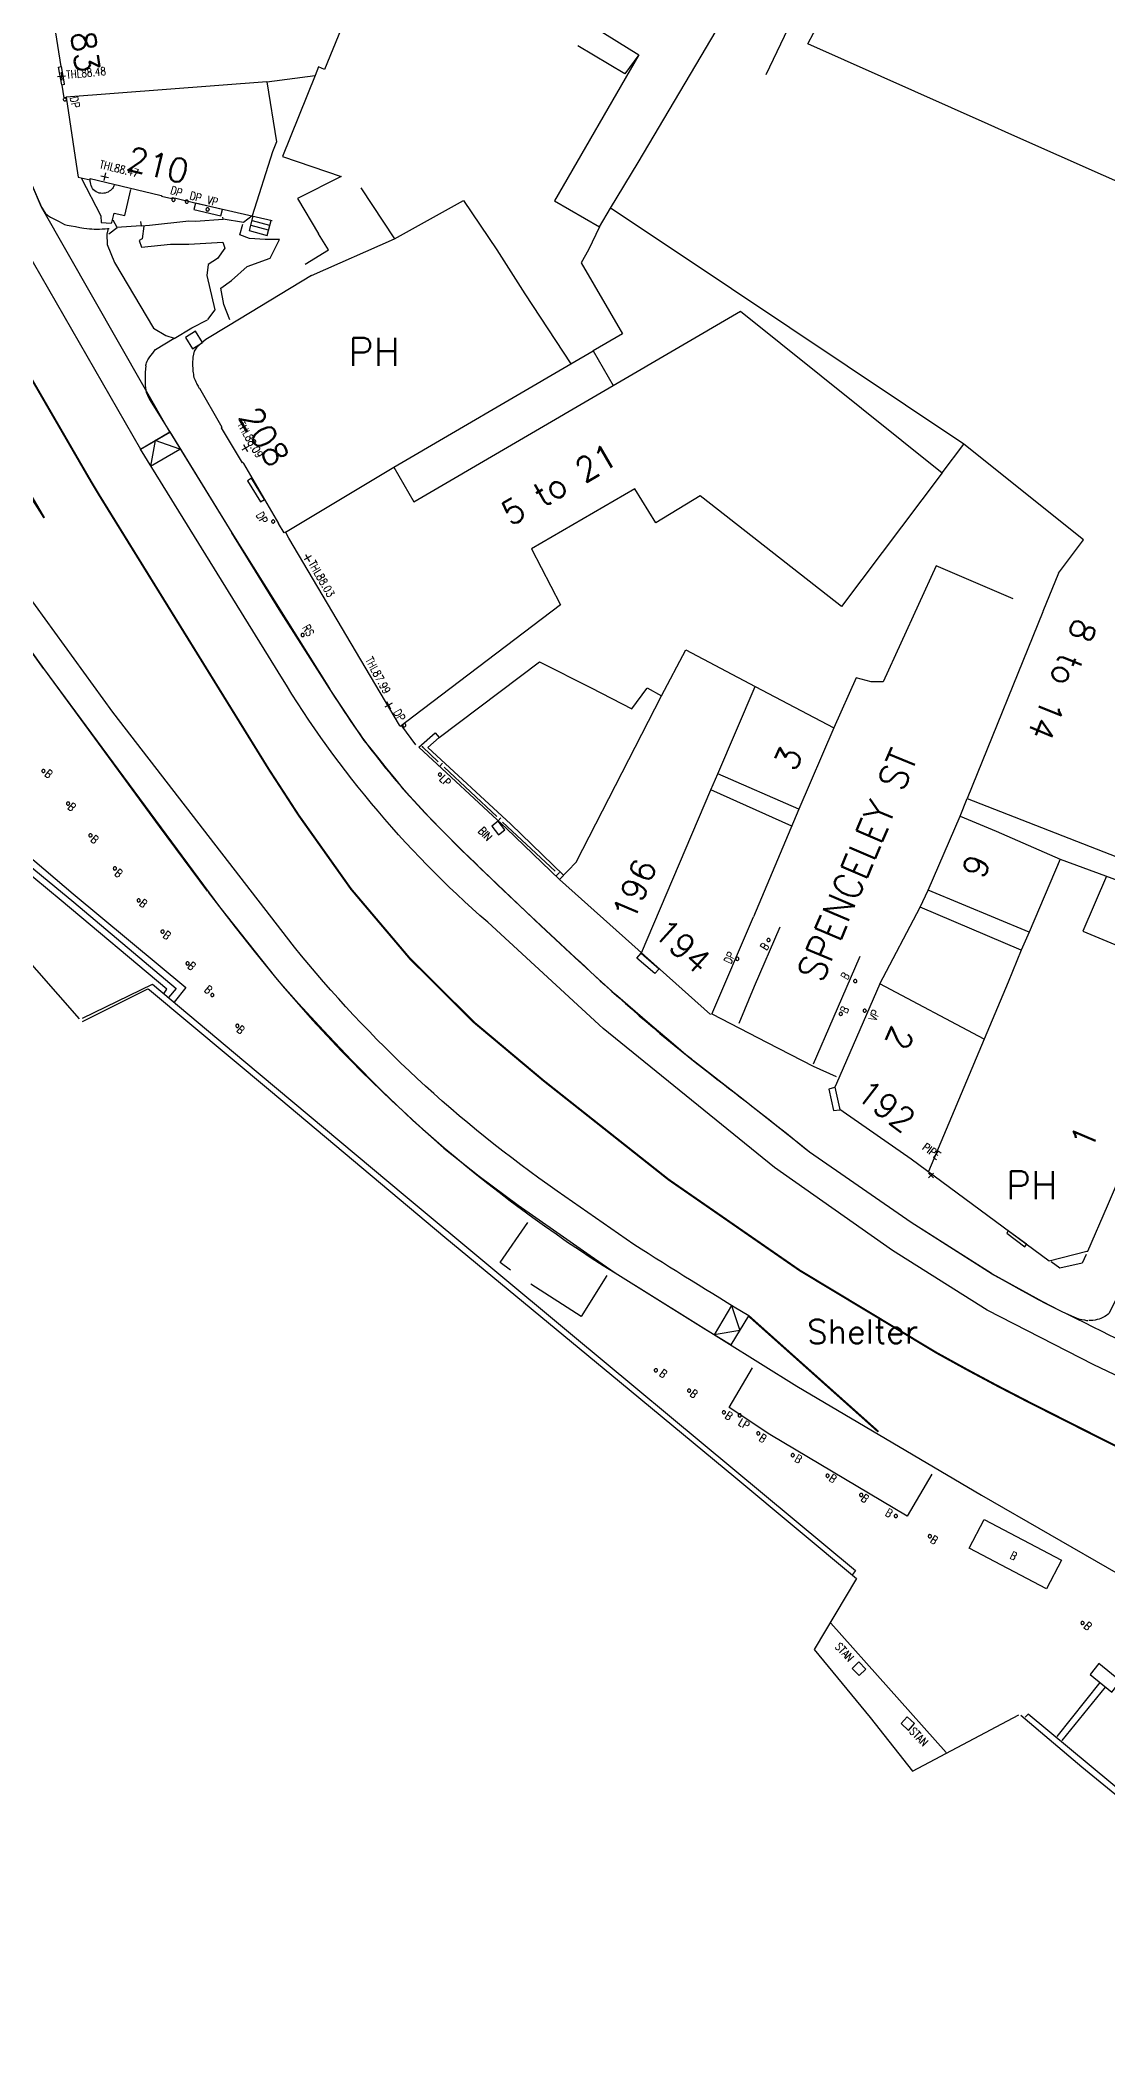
# Model space of a CAD drawing. Extents: x 427500 to 429848, y 434500 to 436505.
# Drawn here: x 429335.8 to 429389.2, y 434908.1 to 435008.8 of the extents above; entities that cross this region are included whole.
import ezdxf

# ---------------------------------------------------------------- set-up
doc = ezdxf.new("R2010")
doc.units = 0
doc.linetypes.add('1003', pattern=[0.9, 0.6, -0.3])
doc.linetypes.add('1004', pattern=[6, 4, -2])
doc.layers.get('0').update_dxf_attribs({"color": 222})
for name, color, linetype in [('LPTIP_Ex_Base', 8, 'Continuous'), ('PRO-MARKINGS', 7, 'Continuous'), ('PROPOSED', 1, 'Continuous'), ('ROADNAME', 7, 'Continuous')]:
    doc.layers.add(name, color=color, linetype=linetype)
doc.styles.add('LCC Romans', font='romans.shx', dxfattribs={"width": 0.9})
doc.styles.add('MtXpl_Romans', font='romans__.ttf')
doc.styles.get("Standard").update_dxf_attribs({"font": 'romans.shx'})

# ---------------------------------------------------------------- blocks, each defined once
blk = doc.blocks.new('FENCE_UP')
at = {"color": 0, "linetype": 'ByBlock', "flags": 128}
blk.add_lwpolyline([(0, 0.5), (0, -0.5)], dxfattribs=at)
blk = doc.blocks.new('CIRCL')
at = {"color": 0, "linetype": 'ByBlock', "flags": 128}
for points in [[(0.5, 0), (0.475, 0.154), (0.404, 0.293), (0.293, 0.404), (0.154, 0.475), (0, 0.5), (-0.154, 0.475), (-0.293, 0.404), (-0.404, 0.293), (-0.475, 0.154), (-0.5, 0), (-0.475, -0.154), (-0.404, -0.293), (-0.293, -0.404), (-0.154, -0.475), (0, -0.5), (0.154, -0.475), (0.293, -0.404), (0.404, -0.293), (0.475, -0.154)], [(0.5, 0), (0.475, -0.154)]]:
    blk.add_lwpolyline(points, dxfattribs=at)
blk = doc.blocks.new('CROSS_1')
at = {"color": 0, "linetype": 'ByBlock', "flags": 128}
for points in [[(-0.5, 0.5), (0.5, -0.5)], [(0.5, 0.5), (-0.5, -0.5)]]:
    blk.add_lwpolyline(points, dxfattribs=at)
blk = doc.blocks.new('SPOT')
at = {"color": 0, "linetype": 'ByBlock', "flags": 128}
for points in [[(-0.5, 0), (0.5, 0)], [(0, 0.5), (0, -0.5)]]:
    blk.add_lwpolyline(points, dxfattribs=at)

msp = doc.modelspace()

# ---------------------------------------------------------------- linework, layer by layer
at = {"layer": 'LPTIP_Ex_Base', "color": 251, "true_color": 0x636466}
for p, q in [((429350.88, 435009.37), (429350.05, 435007.34)), ((429362.93, 435009.82), (429365.75, 435008.08)), ((429365.71, 435002.7), (429370.15, 435010.18)), ((429373.2, 435009.38), (429372.1, 435007.08)), ((429374.2, 435008.63), (429375.05, 435010.23)), ((429365.05, 435007.13), (429362.7, 435008.53)), ((429383.21, 435004.61), (429374.2, 435008.63)), ((429349.75, 435007.48), (429349.58, 435007.04)), ((429350.05, 435007.34), (429349.75, 435007.48)), ((429365.75, 435008.08), (429361.54, 435000.78)), ((429365.75, 435008.08), (429365.05, 435007.13)), ((429347.16, 435006.73), (429337.14, 435005.96)), ((429347.16, 435006.73), (429349.58, 435007.04)), ((429347.16, 435006.73), (429347.65, 435003.73)), ((429349.58, 435007.04), (429347.94, 435003)), ((429384.39, 435004.08), (429383.21, 435004.61)), ((429347.45, 435003.23), (429346.43, 435000.03)), ((429347.65, 435003.73), (429347.45, 435003.23)), ((429393.7, 434999.93), (429384.39, 435004.08)), ((429347.94, 435003), (429350.88, 435002)), ((429364.34, 435000.41), (429365.71, 435002.7)), ((429350.88, 435002), (429348.69, 435000.89)), ((429351.85, 435001.43), (429353.54, 434998.88)), ((429348.69, 435000.89), (429349.75, 434999.13)), ((429353.54, 434998.88), (429356.98, 435000.8)), ((429356.98, 435000.8), (429358.65, 434998.33)), ((429361.54, 435000.78), (429363.79, 434999.48)), ((429363.79, 434999.48), (429364.34, 435000.41)), ((429364.39, 435000.38), (429364.34, 435000.41)), ((429367.46, 434998.33), (429364.39, 435000.38)), ((429345.99, 434999.69), (429344.98, 434999.87)), ((429346.43, 435000.03), (429345.99, 434999.69)), ((429363.79, 434999.48), (429363.24, 434998.33)), ((429349.07, 434997.62), (429350.25, 434998.33)), ((429349.39, 434997.04), (429353.54, 434998.88)), ((429350.25, 434998.33), (429349.75, 434999.13)), ((429358.65, 434998.33), (429359.35, 434997.23)), ((429363.24, 434998.33), (429362.87, 434997.68)), ((429381.98, 434988.62), (429367.46, 434998.33)), ((429359.35, 434997.23), (429360.05, 434996.13)), ((429362.87, 434997.68), (429364.94, 434994.14)), ((429360.05, 434996.13), (429362.35, 434992.63)), ((429364.47, 434991.55), (429370.83, 434995.26)), ((429370.83, 434995.26), (429380.9, 434987.18)), ((429364.94, 434994.14), (429363.47, 434993.28)), ((429362.35, 434992.63), (429363.47, 434993.28)), ((429363.47, 434993.28), (429364.47, 434991.55)), ((429353.5, 434987.46), (429362.35, 434992.63)), ((429354.51, 434985.73), (429364.47, 434991.55)), ((429380.9, 434987.18), (429381.98, 434988.62)), ((429387.97, 434983.84), (429381.98, 434988.62)), ((429348.1, 434984.21), (429353.5, 434987.46)), ((429353.5, 434987.46), (429354.51, 434985.73)), ((429380.9, 434987.18), (429375.87, 434980.51)), ((429365.55, 434986.39), (429360.38, 434983.38)), ((429366.59, 434984.68), (429365.55, 434986.39)), ((429368.81, 434986.03), (429366.59, 434984.68)), ((429368.97, 434985.91), (429368.81, 434986.03)), ((429375.87, 434980.51), (429368.97, 434985.91)), ((429360.38, 434983.38), (429361.84, 434980.59)), ((429386.72, 434982.17), (429387.97, 434983.84)), ((429380.6, 434982.53), (429377.95, 434976.73)), ((429384.45, 434980.88), (429380.6, 434982.53)), ((429386.72, 434982.17), (429385.94, 434980.25)), ((429361.84, 434980.59), (429354.5, 434975.02)), ((429385.94, 434980.24), (429382.16, 434970.91)), ((429385.94, 434980.25), (429385.94, 434980.24)), ((429366.88, 434976.03), (429368.09, 434978.33)), ((429368.09, 434978.33), (429371.56, 434976.5)), ((429355.77, 434973.95), (429360.79, 434977.74)), ((429360.79, 434977.74), (429363.36, 434976.43)), ((429362.61, 434967.72), (429366.88, 434976.03)), ((429363.36, 434976.43), (429365.4, 434975.39)), ((429365.4, 434975.39), (429366.15, 434976.41)), ((429366.15, 434976.41), (429366.16, 434976.43)), ((429366.16, 434976.43), (429366.88, 434976.03)), ((429369.7, 434972.13), (429371.56, 434976.5)), ((429371.56, 434976.5), (429375.49, 434974.43)), ((429376.6, 434976.93), (429375.49, 434974.43)), ((429377.35, 434976.73), (429376.6, 434976.93)), ((429377.95, 434976.73), (429377.35, 434976.73)), ((429375.49, 434974.43), (429373.75, 434970.38)), ((429369.35, 434971.33), (429369.7, 434972.13)), ((429373.75, 434970.38), (429369.7, 434972.13)), ((429365.88, 434963.19), (429369.35, 434971.33)), ((429373.4, 434969.53), (429369.35, 434971.33)), ((429373.75, 434970.38), (429371.47, 434964.99)), ((429380.2, 434966.33), (429381.8, 434970.03)), ((429381.8, 434970.03), (429382.16, 434970.91)), ((429381.8, 434970.03), (429383.6, 434969.28)), ((429382.16, 434970.91), (429394.65, 434966.01)), ((429383.6, 434969.28), (429386.8, 434967.88)), ((429362.61, 434967.72), (429362.61, 434967.72)), ((429386.8, 434967.88), (429385.25, 434964.23)), ((429386.8, 434967.88), (429386.8, 434967.88)), ((429386.8, 434967.88), (429394.27, 434965.11)), ((429389.11, 434967.02), (429387.93, 434964.27)), ((429379.8, 434965.48), (429380.2, 434966.33)), ((429385.25, 434964.23), (429380.2, 434966.33)), ((429377.79, 434961.64), (429379.8, 434965.48)), ((429384.85, 434963.33), (429379.8, 434965.48)), ((429385.25, 434964.23), (429384.85, 434963.33)), ((429387.93, 434964.27), (429393.62, 434961.9)), ((429384.85, 434963.33), (429384.2, 434961.73)), ((429383, 434958.88), (429377.79, 434961.64)), ((429384.2, 434961.73), (429383, 434958.88)), ((429383, 434958.88), (429380.22, 434952.26))]:
    msp.add_line(p, q, dxfattribs=at)
at = {"layer": 'LPTIP_Ex_Base', "color": 251, "true_color": 0x636466, "flags": 128}
for points in [[(429307.77, 435042.96), (429308.49, 435042.1), (429310.95, 435039.12), (429315.64, 435034.72), (429321.58, 435029.05), (429324.06, 435025.23), (429327.69, 435019.65), (429327.69, 435019.63), (429327.99, 435018.73), (429330.74, 435012.27), (429331.21, 435011.44), (429333.35, 435006.33), (429335.9, 435000.47), (429335.94, 435000.41), (429335.98, 435000.33), (429336.03, 435000.25), (429336.11, 435000.15), (429336.21, 435000.06), (429336.35, 434999.97), (429336.55, 434999.86), (429336.75, 434999.76), (429336.93, 434999.67), (429337.05, 434999.6)], [(429336.89, 435007.49), (429336.55, 435009.59), (429336.43, 435010.38), (429336.37, 435010.37), (429336.34, 435010.37), (429336.18, 435011.15)], [(429336.91, 435006.58), (429336.75, 435007.46), (429336.88, 435007.49)], [(429336.89, 435007.49), (429337.04, 435006.63), (429337.04, 435006.59), (429336.91, 435006.57), (429337.01, 435005.93), (429337.14, 435005.96), (429337.64, 435002.61), (429337.74, 435001.96), (429338.33, 435001.83), (429338.34, 435001.89), (429339.52, 435001.61), (429341.82, 435001.07), (429341.9, 435001.05), (429341.89, 435001.01), (429342.42, 435000.89), (429342.43, 435000.95), (429342.61, 435000.91), (429343.5, 435000.69), (429347.43, 434999.8)], [(429337.88, 435001.93), (429338.87, 435000.03), (429338.89, 434999.7), (429339.38, 434999.66), (429339.42, 434999.7), (429339.53, 435000.17), (429340.06, 435000.05), (429340.36, 435001.34)], [(429339.54, 435001.59), (429339.53, 435001.57), (429339.52, 435001.53), (429339.5, 435001.48), (429339.48, 435001.44), (429339.45, 435001.39), (429339.4, 435001.35), (429339.35, 435001.3), (429339.29, 435001.26), (429339.23, 435001.22), (429339.16, 435001.19), (429339.09, 435001.17), (429339.02, 435001.16), (429338.94, 435001.15), (429338.86, 435001.16), (429338.78, 435001.17), (429338.71, 435001.2), (429338.64, 435001.23), (429338.57, 435001.28), (429338.5, 435001.33), (429338.45, 435001.39), (429338.41, 435001.46), (429338.38, 435001.54), (429338.36, 435001.62), (429338.35, 435001.7), (429338.34, 435001.75), (429338.33, 435001.82)], [(429337.05, 434999.6), (429337.19, 434999.57), (429337.38, 434999.53), (429337.6, 434999.49), (429337.82, 434999.45), (429338.01, 434999.41), (429338.16, 434999.4), (429338.3, 434999.38), (429338.42, 434999.38), (429338.54, 434999.37), (429338.66, 434999.37), (429338.8, 434999.37), (429338.94, 434999.38), (429339.08, 434999.38), (429339.2, 434999.39), (429339.28, 434999.39)], [(429339.24, 434999.39), (429339.17, 434999.12), (429339.19, 434998.6), (429339.55, 434997.69), (429341.5, 434994.42), (429342.12, 434994.05), (429342.53, 434993.91)], [(429339.26, 434999.13), (429339.68, 434999.44), (429339.48, 434999.82)], [(429339.67, 434999.47), (429340.87, 434999.55)], [(429341.02, 434999.52), (429340.94, 434998.88), (429340.78, 434998.8), (429340.9, 434998.46), (429342.34, 434998.61), (429343.27, 434998.61), (429344.97, 434998.72), (429345.07, 434998.41), (429344.69, 434997.9), (429344.23, 434997.6), (429344.16, 434997.04), (429344.57, 434995.33), (429344.2, 434994.85)], [(429340.85, 434999.75), (429340.88, 434999.53), (429341.3, 434999.56), (429343.27, 434999.78)], [(429343.27, 434999.78), (429343.59, 434999.77), (429344.98, 434999.87), (429344.97, 434999.97)], [(429345.31, 434994.83), (429345.02, 434995.59), (429344.86, 434996.41), (429345.39, 434996.8), (429346.18, 434997.49), (429347.32, 434997.91), (429347.79, 434998.85), (429347.07, 434998.85), (429346.3, 434998.9), (429345.82, 434999.08), (429345.97, 434999.62)], [(429346.47, 435000.01), (429346.28, 434999.3), (429347.18, 434999.04), (429347.37, 434999.79)], [(429346.36, 434999.56), (429347.23, 434999.33)], [(429346.43, 434999.8), (429347.29, 434999.56)], [(429349.39, 434997.04), (429345.24, 434994.53), (429344.12, 434993.85), (429343.67, 434993.47), (429343.53, 434993.27), (429343.47, 434992.97), (429343.45, 434992.63), (429343.46, 434992.31), (429343.47, 434992.26), (429343.48, 434992.19), (429343.49, 434992.11), (429343.5, 434992.03), (429343.52, 434991.95), (429343.55, 434991.88), (429343.58, 434991.81), (429343.61, 434991.74), (429343.65, 434991.67), (429343.67, 434991.61), (429343.7, 434991.56), (429343.73, 434991.51), (429343.75, 434991.47), (429343.77, 434991.44), (429343.79, 434991.42), (429344.85, 434989.58), (429344.92, 434989.46), (429344.88, 434989.44), (429345.93, 434987.69), (429345.94, 434987.71), (429345.96, 434987.72), (429346, 434987.65), (429347.74, 434984.65)], [(429342.53, 434993.9), (429343.41, 434994.43), (429344.19, 434994.83)], [(429341.11, 434992.53), (429341.12, 434992.57), (429341.13, 434992.62), (429341.15, 434992.69), (429341.18, 434992.76), (429341.22, 434992.84), (429341.29, 434992.94), (429341.37, 434993.05), (429341.46, 434993.17), (429341.54, 434993.27), (429341.6, 434993.35), (429342.53, 434993.91)], [(429341.11, 434992.53), (429341.1, 434992.39), (429341.09, 434992.2), (429341.08, 434991.98), (429341.08, 434991.76), (429341.09, 434991.57), (429341.1, 434991.43), (429341.11, 434991.32), (429341.14, 434991.2), (429341.2, 434991.06), (429341.3, 434990.85), (429342.3, 434989.25), (429342.74, 434988.51), (429345.41, 434984.19)], [(429336, 434977.4), (429333.28, 434981.18), (429329.48, 434986.42), (429326.22, 434990.99), (429326.16, 434991.06), (429326.07, 434991.16), (429325.96, 434991.27), (429325.85, 434991.38), (429325.75, 434991.47), (429325.64, 434991.56), (429325.52, 434991.63), (429325.41, 434991.71), (429325.31, 434991.77), (429325.24, 434991.81)], [(429368.43, 434957.85), (429368.39, 434957.88), (429368.36, 434957.89), (429368.29, 434957.94), (429368.09, 434958.1), (429367.72, 434958.42), (429367.15, 434958.91), (429366.42, 434959.52), (429365.56, 434960.25), (429364.59, 434961.1), (429363.54, 434962.05), (429362.3, 434963.19), (429360.86, 434964.54), (429359.37, 434965.95), (429357.98, 434967.28), (429356.84, 434968.38), (429355.97, 434969.25), (429355.27, 434969.98), (429354.72, 434970.58), (429354.28, 434971.06), (429353.94, 434971.43), (429353.55, 434971.92), (429353.14, 434972.42), (429352.7, 434972.97), (429352.3, 434973.47), (429352.02, 434973.81), (429350.29, 434976.4), (429347.77, 434980.36), (429345.41, 434984.19)], [(429354.5, 434975.02), (429353.87, 434974.54), (429353.83, 434974.51), (429353.79, 434974.57), (429348.26, 434983.91), (429348.11, 434984.2), (429348.1, 434984.21), (429348.09, 434984.21), (429348.02, 434984.18), (429347.74, 434984.65)], [(429336, 434977.4), (429341.78, 434969.5), (429344.18, 434966.28)], [(429354.6, 434973.59), (429353.9, 434974.53)], [(429361.78, 434966.86), (429359.14, 434969.4), (429354.75, 434973.47), (429355.58, 434974.18), (429355.77, 434973.95), (429355.2, 434973.46), (429359.35, 434969.62), (429361.98, 434967.07)], [(429355.73, 434972.74), (429354.94, 434973.48)], [(429358.65, 434970), (429356.02, 434972.47)], [(429361.56, 434967.27), (429358.94, 434969.73)], [(429333.09, 434968.13), (429332.32, 434966.1), (429337.79, 434959.89)], [(429335.12, 434968.15), (429337.49, 434966.14), (429343.12, 434961.45), (429342.53, 434960.73)], [(429342.03, 434961.18), (429342.17, 434961.38), (429336.89, 434965.81), (429334.84, 434967.51)], [(429334.96, 434967.84), (429337.51, 434965.73), (429342.63, 434961.4), (429342.25, 434960.96)], [(429369.33, 434960.1), (429361.78, 434966.85), (429362.61, 434967.72)], [(429361.86, 434967), (429361.86, 434967)], [(429344.23, 434966.22), (429344.8, 434965.49), (429345.58, 434964.47), (429346.53, 434963.27), (429347.59, 434961.96), (429348.75, 434960.65), (429350, 434959.3), (429351.39, 434957.83), (429352.88, 434956.32), (429354.44, 434954.83), (429356.01, 434953.43), (429357.77, 434952.02), (429359.72, 434950.58), (429361.65, 434949.22), (429363.32, 434948.06), (429364.56, 434947.19), (429373.65, 434941.53), (429382.87, 434936.08), (429393.12, 434930.19), (429404.66, 434923.74), (429414.32, 434918.44), (429424.53, 434912.79), (429430.75, 434909.26), (429431.6, 434908.78)], [(429369.4, 434960.13), (429371.47, 434964.99)], [(429377.79, 434961.64), (429375.62, 434956.66), (429375.54, 434956.47), (429375.78, 434955.42), (429375.8, 434955.37), (429375.96, 434955.26), (429379.35, 434952.9), (429386.25, 434947.8), (429388.13, 434948.27), (429388.19, 434948.28), (429389.16, 434950.55), (429393.97, 434961.75), (429393.73, 434961.85), (429393.62, 434961.9), (429393.78, 434962.23), (429395, 434964.78), (429394.27, 434965.11)], [(429372.79, 434964.47), (429371.51, 434961.5), (429370.75, 434959.66)], [(429374.48, 434957.65), (429375.46, 434959.9), (429376.81, 434963.03)], [(429337.95, 434959.92), (429341.45, 434961.62), (429346.01, 434957.8), (429354.08, 434951.04), (429362.44, 434944.08), (429370.44, 434937.41), (429376.57, 434932.32), (429376.43, 434932.12)], [(429337.95, 434959.76), (429341.19, 434961.37), (429341.24, 434961.39), (429341.3, 434961.34), (429347.35, 434956.29), (429356.05, 434948.98), (429364.78, 434941.77), (429370.6, 434936.94), (429376.62, 434931.92), (429374.51, 434928.36), (429377.31, 434924.97), (429379.42, 434922.28), (429384.74, 434925.1)], [(429375.62, 434957), (429374.48, 434957.51), (429372.18, 434958.7), (429369.42, 434960.12)], [(429373.51, 434953.85), (429370.82, 434955.97), (429368.48, 434957.79)], [(429375.53, 434956.46), (429375.24, 434956.38), (429375.48, 434955.31), (429375.79, 434955.34)], [(429373.57, 434953.81), (429374.27, 434953.25), (429379.36, 434949.72), (429383.37, 434947.17), (429383.44, 434947.12), (429383.76, 434946.95), (429384.21, 434946.69), (429384.73, 434946.4), (429385.25, 434946.11), (429385.71, 434945.87), (429386.12, 434945.65), (429386.51, 434945.45), (429386.88, 434945.27), (429387.22, 434945.11), (429387.49, 434944.99), (429387.71, 434944.9), (429387.88, 434944.86), (429388.01, 434944.84), (429388.11, 434944.82), (429388.19, 434944.81)], [(429359.34, 434947.32), (429358.82, 434947.71), (429360.21, 434949.71)], [(429385.12, 434948.62), (429384.21, 434949.29), (429384.13, 434949.17), (429385.03, 434948.49), (429385.11, 434948.6)], [(429391.06, 434949.24), (429390.67, 434948.33), (429389.78, 434946.27), (429389.25, 434945.18), (429389.2, 434945.13), (429389.12, 434945.07), (429389.03, 434945.01), (429388.94, 434944.96), (429388.84, 434944.92), (429388.75, 434944.88), (429388.66, 434944.86), (429388.65, 434944.86), (429388.55, 434944.83), (429388.44, 434944.82), (429388.34, 434944.81), (429388.24, 434944.81)], [(429388.1, 434948.11), (429387.9, 434947.68), (429386.79, 434947.43), (429386.35, 434947.74)], [(429364.15, 434947.07), (429362.87, 434945.02), (429360.36, 434946.63)], [(429380.39, 434937.13), (429379.16, 434935.03), (429372.29, 434939.12), (429370.27, 434940.46), (429371.42, 434942.45)], [(429375.34, 434929.68), (429381.1, 434923.22)], [(429388.79, 434926.72), (429386.64, 434924.02)], [(429386.9, 434923.81), (429389.07, 434926.49)], [(429384.84, 434925.09), (429387.88, 434922.5), (429396.57, 434915.38), (429405.47, 434907.85), (429408.24, 434905.51), (429414.06, 434910.6), (429416.88, 434913.06), (429416.93, 434912.99), (429417.07, 434912.83), (429417.39, 434913.11), (429417.9, 434913.56), (429419.86, 434911.32), (429426.06, 434904.23)], [(429417.33, 434913.13), (429416.98, 434913.5), (429413.88, 434910.76), (429408.37, 434905.88), (429406.43, 434907.48), (429402.11, 434911.07), (429391.39, 434919.99), (429385.21, 434925.14), (429385.05, 434924.98)]]:
    msp.add_lwpolyline(points, dxfattribs=at)
for points in [[(429344.87, 435000.03), (429344.94, 435000.34), (429343.59, 435000.66), (429343.52, 435000.35)], [(429343.1, 434993.95), (429343.44, 434993.39), (429343.95, 434993.7), (429343.6, 434994.26)], [(429346.84, 434985.73), (429347.04, 434985.85), (429346.39, 434986.91), (429346.19, 434986.79)], [(429359.06, 434969.34), (429358.72, 434969.78), (429358.4, 434969.52), (429358.74, 434969.09)], [(429365.65, 434962.93), (429365.86, 434963.17), (429366.76, 434962.39), (429366.55, 434962.15)], [(429386.11, 434931.4), (429382.25, 434933.44), (429383, 434934.87), (429386.86, 434932.83)], [(429376.41, 434927.42), (429376.76, 434927.07), (429377.09, 434927.39), (429376.74, 434927.75)], [(429388.3, 434927.12), (429389.38, 434926.24), (429389.82, 434926.79), (429388.74, 434927.66)], [(429378.85, 434924.66), (429379.22, 434924.32), (429379.53, 434924.66), (429379.16, 434925)]]:
    msp.add_lwpolyline(points, close=True, dxfattribs=at)
at = {"layer": 'LPTIP_Ex_Base', "color": 251, "true_color": 0x636466}
msp.add_point((429354.94, 434973.48), dxfattribs=at)
at = {"layer": 'PRO-MARKINGS', "linetype": '1004', "const_width": 0.1, "flags": 128}
for points in [[(429416.93, 434924.59), (429407.16, 434929.88, -0.003975), (429395.87, 434935.42, -0.003554), (429385.2, 434940.75, -0.009876), (429380.62, 434943.2, -0.047878), (429360.99, 434956.8, -0.085421), (429348.75, 434970.07), (429347.25, 434972.38), (429338.73, 434986.16), (429338.29, 434986.9), (429331.67, 434998.33), (429326, 435008.53)], [(429323.99, 435006.26, 0.01271), (429336.04, 434984.93, -0.037997)]]:
    msp.add_lwpolyline(points, format="xyb", dxfattribs=at)
msp.add_lwpolyline([(429336.04, 434984.93), (429322.9, 435005.6)], dxfattribs=at)
at = {"layer": 'PRO-MARKINGS', "linetype": '1003', "const_width": 0.1, "flags": 128}
msp.add_lwpolyline([(429371.24, 434945.04), (429377.72, 434939.25)], dxfattribs=at)
at = {"layer": 'PROPOSED', "flags": 128}
for points in [[(429315.52, 435032.61, -0.06866), (429332.27, 435004.52), (429334.32, 434999.73), (429334.34, 434999.69), (429340.85, 434988.37), (429342.32, 434989.22), (429335.9, 435000.47), (429333.88, 435005.2, 0.040156), (429324.89, 435022.43, 0.325452)], [(429392.99, 434940.44), (429388.49, 434942.59), (429383.15, 434945.33), (429378.42, 434948.31), (429372.53, 434952.46), (429363.96, 434959.4), (429358.2, 434964.72, -0.080659), (429347.6, 434977.46), (429340.85, 434988.37), (429342.31, 434989.23), (429345.41, 434984.19), (429350.29, 434976.4, 0.057507), (429355.62, 434969.61, 0.009056), (429360.11, 434965.25, 0.002071), (429364.07, 434961.57, 0.022906), (429369.65, 434956.88, -0.006406), (429374.27, 434953.25), (429379.36, 434949.72), (429383.4, 434947.15), (429385.92, 434945.76, 0.00786), (429392.65, 434942.46, 0.076785)]]:
    msp.add_lwpolyline(points, format="xyb", dxfattribs=at)
msp.add_lwpolyline([(429319.26, 435000.75), (429326.22, 434990.99), (429336, 434977.4), (429344.8, 434965.49), (429347.59, 434961.96, 0.078857), (429364.56, 434947.19), (429369.1, 434944.36), (429370.36, 434943.6), (429371.24, 434945.04, -0.004046), (429365.5, 434948.61), (429361.67, 434951.28, -0.070478), (429348.54, 434963.47), (429339.46, 434975.22), (429333.65, 434983.22), (429320.48, 435001.63)], format="xyb", close=True, dxfattribs=at)
for points in [[(429342.82, 434988.37), (429341.58, 434988.8), (429341.35, 434987.51)], [(429341.35, 434987.51), (429342.82, 434988.37)], [(429370.38, 434945.57), (429369.51, 434944.1)], [(429370.38, 434945.57), (429370.8, 434944.32), (429369.51, 434944.1)]]:
    msp.add_lwpolyline(points, dxfattribs=at)

# ---------------------------------------------------------------- block references
at = {"layer": 'LPTIP_Ex_Base', "color": 251, "true_color": 0x636466}
for name, p, xscale, yscale, zscale, rotation in [('SPOT', (429336.9, 435007.01), 0.4, 0.4, 0.4, 5.5275), ('CIRCL', (429337.07, 435005.85), 0.16, 0.16, 0.16, 98.99471799999998), ('SPOT', (429339.06, 435001.99), 0.4, 0.4, 0.4, 346.108889), ('CIRCL', (429342.5, 435000.83), 0.16, 0.16, 0.16, 352.78753), ('CIRCL', (429343.16, 435000.74), 0.16, 0.16, 0.16, 352.78753), ('SPOT', (429346.09, 434988.42), 0.4, 0.4, 0.4, 299.72361), ('CIRCL', (429347.48, 434984.75), 0.16, 0.16, 0.16, 316.689695), ('SPOT', (429349.2, 434982.93), 0.4, 0.4, 0.4, 300.0255549999999), ('CIRCL', (429348.95, 434979.08), 0.16, 0.16, 0.16, 314.560102), ('SPOT', (429353.24, 434975.57), 0.4, 0.4, 0.4, 298.401943), ('CIRCL', (429354.03, 434974.57), 0.16, 0.16, 0.16, 122.732986), ('CIRCL', (429336, 434972.28), 0.16, 0.16, 0.16, 307.087707), ('CIRCL', (429355.81, 434972.1), 0.16, 0.16, 0.16, 328.8472029999999), ('FENCE_UP', (429355.87, 434972.6), 0.2, 0.2, 0.2, 136.847669), ('CIRCL', (429337.23, 434970.65), 0.16, 0.16, 0.16, 305.260891), ('CIRCL', (429338.35, 434969.06), 0.16, 0.16, 0.16, 306.444994), ('FENCE_UP', (429358.79, 434969.87), 0.2, 0.2, 0.2, 136.847669), ('CIRCL', (429339.57, 434967.41), 0.16, 0.16, 0.16, 306.673096), ('FENCE_UP', (429361.71, 434967.13), 0.2, 0.2, 0.2, 136.847669), ('CIRCL', (429340.76, 434965.81), 0.16, 0.16, 0.16, 307.221492), ('CIRCL', (429341.95, 434964.25), 0.16, 0.16, 0.16, 308.274239), ('CIRCL', (429372.23, 434963.83), 0.16, 0.16, 0.16, 334.591409), ('CIRCL', (429370.67, 434962.89), 0.16, 0.16, 0.16, 316.689695), ('CIRCL', (429343.2, 434962.66), 0.16, 0.16, 0.16, 308.017559), ('CIRCL', (429376.56, 434961.78), 0.16, 0.16, 0.16, 246.2794029999999), ('CIRCL', (429344.44, 434961.08), 0.16, 0.16, 0.16, 309.145157), ('CIRCL', (429375.84, 434960.14), 0.16, 0.16, 0.16, 291.645098), ('CIRCL', (429345.69, 434959.54), 0.16, 0.16, 0.16, 320.534616), ('CIRCL', (429366.6, 434942.32), 0.16, 0.16, 0.16, 328.664202), ('CIRCL', (429368.26, 434941.31), 0.16, 0.16, 0.16, 328.017585), ('CIRCL', (429370, 434940.22), 0.16, 0.16, 0.16, 328.407663), ('CIRCL', (429370.79, 434940.07), 0.16, 0.16, 0.16, 115.070997), ('CIRCL', (429371.72, 434939.17), 0.16, 0.16, 0.16, 327.631156), ('CIRCL', (429373.44, 434938.08), 0.16, 0.16, 0.16, 329.472684), ('CIRCL', (429375.18, 434937.05), 0.16, 0.16, 0.16, 330.142288), ('CIRCL', (429376.86, 434936.09), 0.1599999999999999, 0.1599999999999999, 0.1599999999999999, 328.705596), ('CIRCL', (429378.59, 434935.04), 0.16, 0.16, 0.16, 329.515496), ('CIRCL', (429380.29, 434934.03), 0.16, 0.16, 0.16, 105.135039), ('CIRCL', (429387.92, 434929.69), 0.16, 0.16, 0.16, 291.645098)]:
    msp.add_blockref(name, p, dxfattribs=dict(at, xscale=xscale, yscale=yscale, zscale=zscale, rotation=rotation))
for name, p, xscale, yscale, zscale in [('CIRCL', (429344.2, 435000.35), 0.16, 0.16, 0.16), ('CIRCL', (429377.03, 434960.3), 0.16, 0.16, 0.16), ('CROSS_1', (429380.35, 434952.06), 0.24, 0.24, 0.24)]:
    msp.add_blockref(name, p, dxfattribs=dict(at, xscale=xscale, yscale=yscale, zscale=zscale))

# ---------------------------------------------------------------- texts
at = {"layer": 'LPTIP_Ex_Base', "color": 251, "true_color": 0x636466, "style": 'MtXpl_Romans'}
for s, rotation, p in [('83', 277.8, (429337.36, 435009.17)), ('210', 346.2, (429340.08, 435002.35)), ('208', 301.6, (429345.71, 434990)), ('5 to 21', 30.2, (429359.33, 434984.5)), ('8 to 14', 247.9, (429387.55, 434979.99)), ('3', 65.7, (429373.55, 434972.2)), ('6', 247.3, (429382.25, 434968.23)), ('196', 67, (429365.48, 434964.7)), ('194', 317.8, (429366.39, 434964.12)), ('2', 246.7, (429378.43, 434959.64)), ('192', 323, (429376.51, 434955.98)), ('1', 66.6, (429388.35, 434953.27))]:
    msp.add_text(s, height=1.2, rotation=rotation, dxfattribs=at).set_placement(p)
at = {"layer": 'LPTIP_Ex_Base', "color": 251, "true_color": 0x636466, "width": 0.8}
for s, rotation, p in [('THL88.48', 5.5275, (429337.16, 435006.88)), ('DP', 281.6689, (429337.32, 435005.95)), ('THL88.47', -13.8911, (429338.77, 435002.43)), ('DP', -18.435, (429342.31, 435001.15)), ('DP', -15.3383, (429343.28, 435000.87)), ('VP', -15.5844, (429344.14, 435000.65)), ('THL88.09', -60.2764, (429345.67, 434989.61)), ('DP', -59.8456, (429346.6, 434985.08)), ('THL88.03', -59.9744, (429349.23, 434982.65)), ('RS', -59.37, (429348.92, 434979.45)), ('THL87.99', -61.5981, (429352.07, 434977.84)), ('DP', -59.1781, (429353.47, 434975.21)), ('B', -38.0728, (429336.03, 434972.07)), ('LP', -44.3014, (429355.75, 434971.84)), ('B', -41.1858, (429337.18, 434970.43)), ('B', -39.6569, (429338.32, 434968.8)), ('BIN', -46.0808, (429357.69, 434969.25)), ('B', -39.4006, (429339.52, 434967.11)), ('B', -36.87, (429340.76, 434965.59)), ('B', -35.4556, (429341.94, 434963.99)), ('DP', 64.6986, (429370.34, 434962.6)), ('B', 58.815, (429372.13, 434963.28)), ('B', -42.7456, (429343.17, 434962.48)), ('B', 60.9453, (429376.16, 434961.81)), ('B', -41.1858, (429344, 434961.3)), ('B', 64.6539, (429376.14, 434960.13)), ('VP', 66.0375, (429377.59, 434959.74)), ('B', -41.1858, (429345.62, 434959.29)), ('PIPE', -36.0275, (429379.88, 434953.39)), ('B', -35.5378, (429366.74, 434942.08)), ('B', -34.5625, (429368.27, 434941.07)), ('B', -33.275, (429370.02, 434939.96)), ('LP', -31.6478, (429370.68, 434939.61)), ('B', -31.7594, (429371.72, 434938.83)), ('B', -31.7872, (429373.49, 434937.8)), ('B', -32.8286, (429375.22, 434936.82)), ('B', -35.0594, (429376.82, 434935.84)), ('B', -32.3303, (429378.02, 434935.1)), ('B', -31.4294, (429380.28, 434933.75)), ('B', -27.5042, (429384.25, 434932.94)), ('B', -41.1858, (429387.95, 434929.48)), ('STAN', -46.6683, (429375.52, 434928.48)), ('STAN', -45.7742, (429379.23, 434924.24))]:
    msp.add_text(s, height=0.4, rotation=rotation, dxfattribs=at).set_placement(p)
at = {"layer": 'LPTIP_Ex_Base', "color": 251, "true_color": 0x636466, "style": 'MtXpl_Romans'}
for s, height, p in [('PH', 1.4, (429351.24, 434992.53)), ('PH', 1.4, (429384.09, 434950.88)), ('Shelter', 1.2, (429374.15, 434943.66))]:
    msp.add_text(s, height=height, dxfattribs=at).set_placement(p)
at = {"layer": 'ROADNAME', "style": 'LCC Romans', "width": 0.9}
msp.add_text('SPENCELEY ST', height=1.4, rotation=67.1, dxfattribs=at).set_placement((429374.91, 434961.64))

doc.saveas('drawing.dxf')
